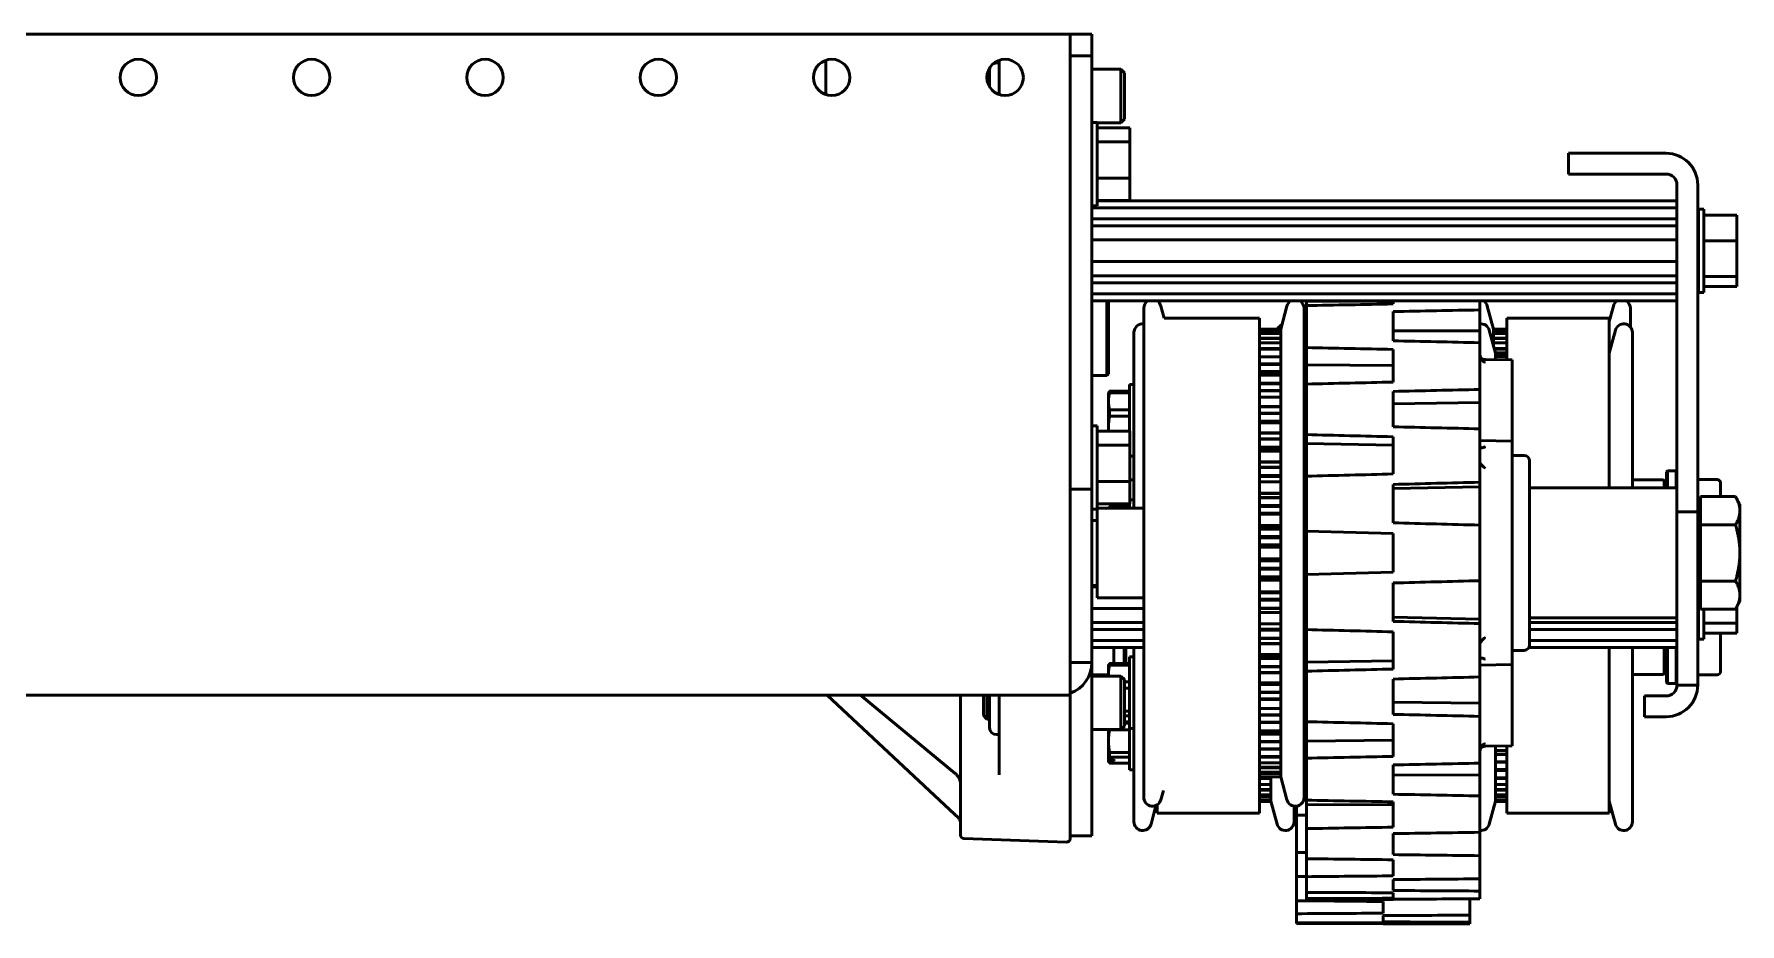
# Model space of a CAD drawing. Header units: inches. Extents: x 7.8 to 84, y 3.4 to 72.4.
# Drawn here: x 67.28 to 77.12, y 31.41 to 36.54 of the extents above; entities that cross this region are included whole.
import ezdxf

# ---------------------------------------------------------------- set-up
doc = ezdxf.new("R2010")
doc.units = ezdxf.units.IN
doc.header["$MEASUREMENT"] = 0
doc.layers.add('Visible (ANSI)', color=7, linetype='Continuous', lineweight=50)

msp = doc.modelspace()

# ---------------------------------------------------------------- linework, layer by layer
at = {"layer": 'Visible (ANSI)'}
for p, q in [((73.2556, 36.5387), (57.5056, 36.5387)), ((73.3806, 36.5387), (73.2556, 36.5387)), ((73.2556, 34.0387), (73.2556, 36.5387)), ((73.3806, 36.4137), (73.3806, 36.5387)), ((73.2556, 36.4137), (73.2556, 33.9137)), ((73.2556, 36.4137), (73.3806, 36.4137)), ((73.3806, 36.4137), (73.3806, 33.9137)), ((71.8456, 36.1897), (71.8456, 36.3659)), ((72.7912, 36.3333), (72.7912, 36.2336)), ((72.8306, 36.3727), (72.8456, 36.3727)), ((73.3806, 36.3356), (73.5486, 36.3356)), ((73.5486, 36.3356), (73.5486, 36.0276)), ((73.5686, 36.3156), (73.5486, 36.3356)), ((73.5686, 36.0476), (73.5686, 36.3156)), ((72.7764, 36.2756), (72.7912, 36.2756)), ((72.8456, 36.284), (72.8456, 36.1897)), ((73.3806, 36.0287), (73.4106, 36.0287)), ((73.4106, 35.5487), (73.4106, 36.0287)), ((73.4106, 36.0276), (73.5486, 36.0276)), ((73.5686, 36.0476), (73.5486, 36.0276)), ((73.4106, 35.9988), (73.6006, 35.9988)), ((73.4106, 35.9176), (73.6006, 35.9176)), ((73.6006, 35.9988), (73.6006, 35.9176)), ((73.6006, 35.9176), (73.6006, 35.7075)), ((76.6931, 35.8512), (76.1306, 35.8512)), ((76.1306, 35.8512), (76.1306, 35.7312)), ((76.6931, 35.7312), (76.1306, 35.7312)), ((73.4106, 35.7075), (73.6006, 35.7075)), ((73.6006, 35.7075), (73.6006, 35.5786)), ((76.7556, 35.6687), (76.7556, 33.7837)), ((76.8756, 35.6687), (76.8756, 33.7837)), ((73.3806, 35.5487), (73.4106, 35.5487)), ((73.3806, 35.5364), (76.7556, 35.5364)), ((73.4106, 35.5786), (73.6006, 35.5786)), ((73.4106, 35.5774), (76.7556, 35.5774)), ((76.8806, 35.0487), (76.8806, 35.5287)), ((76.8806, 35.5287), (76.9106, 35.5287)), ((76.9106, 35.0487), (76.9106, 35.5287)), ((73.3806, 35.4739), (76.7556, 35.4739)), ((73.3806, 35.433), (76.7556, 35.433)), ((76.9106, 35.494), (77.1006, 35.494)), ((77.1006, 35.494), (77.1006, 35.3462)), ((73.3806, 35.3512), (76.7556, 35.3512)), ((76.8756, 35.4137), (76.8806, 35.4137)), ((76.9106, 35.3462), (77.1006, 35.3462)), ((77.1006, 35.3462), (77.1006, 35.1408)), ((73.3806, 35.2262), (76.7556, 35.2262)), ((73.3806, 35.1443), (76.7556, 35.1443)), ((76.8756, 35.1637), (76.8806, 35.1637)), ((76.9106, 35.1408), (77.1006, 35.1408)), ((77.1006, 35.1408), (77.1006, 35.0833)), ((73.3806, 35.1034), (76.7556, 35.1034)), ((73.3806, 35.0409), (76.7556, 35.0409)), ((76.8806, 35.0487), (76.9106, 35.0487)), ((76.9106, 35.0833), (77.1006, 35.0833)), ((73.3806, 35), (76.7556, 35)), ((73.4676, 35), (73.4676, 34.5697)), ((73.4776, 34.5797), (73.4776, 35)), ((73.6807, 34.9573), (73.6807, 32.135)), ((73.7979, 34.8999), (73.779, 34.9702)), ((74.4706, 34.8374), (74.5062, 34.9702)), ((74.6045, 32.135), (74.6045, 34.9573)), ((74.6181, 34.9978), (74.6181, 35)), ((74.6181, 34.9978), (75.1181, 34.9991)), ((74.6181, 34.9728), (74.6181, 34.9978)), ((74.6181, 34.9728), (74.6181, 34.7304)), ((75.1181, 35), (75.1181, 34.982)), ((75.1181, 34.7692), (75.1181, 34.9384)), ((75.6181, 35), (75.6181, 34.9477)), ((75.6181, 34.9477), (75.6181, 34.8275)), ((75.6971, 34.8374), (75.6615, 34.9702)), ((76.3647, 34.8807), (76.3887, 34.9702)), ((76.487, 34.8493), (76.487, 34.9573)), ((74.3483, 34.8999), (73.7979, 34.8999)), ((74.3483, 32.1766), (74.3483, 34.8999)), ((74.3483, 34.8374), (74.4706, 34.8374)), ((74.4706, 34.8374), (74.4706, 34.8374)), ((74.4706, 34.8374), (74.4706, 34.8347)), ((74.4706, 34.8347), (74.4706, 34.8316)), ((74.4706, 34.8316), (74.4706, 34.8116)), ((75.7087, 34.6974), (75.6731, 34.8302)), ((75.6971, 34.8347), (75.6971, 34.8374)), ((75.6971, 34.8374), (75.6971, 34.8374)), ((75.6971, 34.8374), (75.6971, 34.8374)), ((75.7742, 34.8374), (75.6971, 34.8374)), ((75.7742, 34.8374), (75.6971, 34.8374)), ((75.6971, 34.8316), (75.6971, 34.8347)), ((75.6971, 34.8115), (75.6971, 34.8316)), ((75.7742, 34.8999), (75.7742, 34.8998)), ((75.7742, 34.8999), (76.3647, 34.8999)), ((75.7742, 34.7677), (75.7742, 34.8998)), ((76.3647, 34.8999), (76.3647, 34.8998)), ((76.3647, 34.7677), (76.3647, 34.8998)), ((76.3647, 34.6974), (76.4003, 34.8302)), ((73.6238, 34.8173), (73.6238, 33.8051)), ((74.3483, 34.8192), (74.4706, 34.8192)), ((74.3483, 34.8157), (74.4706, 34.8157)), ((74.3483, 34.8116), (74.4706, 34.8116)), ((74.3483, 34.7857), (74.4706, 34.7857)), ((74.3483, 34.7822), (74.4706, 34.7822)), ((74.3483, 34.7578), (74.4706, 34.7578)), ((74.4706, 34.8116), (74.4706, 34.8112)), ((74.4706, 34.8112), (74.4706, 34.8033)), ((74.4706, 34.8033), (74.4706, 34.799)), ((74.4706, 34.799), (74.4706, 34.7578)), ((74.4706, 34.7578), (74.4706, 34.7568)), ((74.4706, 34.7568), (74.4706, 34.7438)), ((74.4706, 34.7438), (74.4706, 34.7384)), ((74.4706, 34.7384), (74.4706, 34.6773)), ((75.6181, 34.8275), (75.1181, 34.8262)), ((75.6181, 34.8275), (75.6181, 34.7588)), ((75.6181, 34.7588), (75.6181, 34.489)), ((75.7742, 34.8192), (75.6971, 34.8192)), ((75.7742, 34.8157), (75.6971, 34.8157)), ((75.6971, 34.8112), (75.6971, 34.8115)), ((75.7742, 34.8115), (75.6971, 34.8115)), ((75.6971, 34.8033), (75.6971, 34.8112)), ((75.6971, 34.7989), (75.6971, 34.8033)), ((75.6971, 34.7577), (75.6971, 34.7989)), ((75.7742, 34.7857), (75.6971, 34.7857)), ((75.7742, 34.7822), (75.6971, 34.7822)), ((75.6971, 34.7567), (75.6971, 34.7577)), ((75.7742, 34.7577), (75.6971, 34.7577)), ((75.6971, 34.7437), (75.6971, 34.7567)), ((75.6971, 34.7406), (75.6971, 34.7437)), ((75.7742, 34.7677), (75.7742, 34.6597)), ((76.3647, 34.7677), (76.3647, 33.9211)), ((76.4986, 33.9211), (76.4986, 34.8172)), ((74.3483, 34.7246), (74.4706, 34.7246)), ((74.3483, 34.7211), (74.4706, 34.7211)), ((74.3483, 34.678), (74.4706, 34.678)), ((74.3483, 34.6773), (74.4706, 34.6773)), ((74.3483, 34.637), (74.4706, 34.637)), ((74.3483, 34.6338), (74.4706, 34.6338)), ((74.4706, 34.6773), (74.4706, 34.6753)), ((74.4706, 34.6753), (74.4706, 34.6575)), ((74.4706, 34.6575), (74.4706, 34.6512)), ((74.4706, 34.6512), (74.4706, 34.5718)), ((74.6045, 34.7126), (74.6181, 34.7126)), ((74.6181, 34.6312), (74.6181, 34.7304)), ((75.1181, 34.7198), (75.1181, 34.5316)), ((75.8056, 34.6591), (75.6488, 34.6618)), ((75.7742, 34.7245), (75.7015, 34.7245)), ((75.7742, 34.7211), (75.7024, 34.7211)), ((75.7087, 34.6978), (75.7087, 34.6993)), ((75.7087, 34.6993), (75.7087, 34.6993)), ((75.7742, 34.6993), (75.7087, 34.6993)), ((75.7087, 34.6949), (75.7087, 34.6978)), ((75.7087, 34.6797), (75.7087, 34.6949)), ((75.7742, 34.6828), (75.7087, 34.6828)), ((75.7087, 34.6795), (75.7087, 34.6797)), ((75.7742, 34.6797), (75.7087, 34.6797)), ((75.7087, 34.6727), (75.7087, 34.6795)), ((75.7087, 34.6686), (75.7087, 34.6727)), ((75.7087, 34.6608), (75.7087, 34.6686)), ((75.8056, 34.6591), (75.8056, 34.5367)), ((73.3806, 34.5697), (73.4676, 34.5697)), ((73.4776, 34.5797), (73.4676, 34.5697)), ((74.3483, 34.5919), (74.4706, 34.5919)), ((74.3483, 34.5896), (74.4706, 34.5896)), ((74.3483, 34.5718), (74.4706, 34.5718)), ((74.4706, 34.5718), (74.4706, 34.5686)), ((74.4706, 34.5686), (74.4706, 34.5464)), ((74.4706, 34.5464), (74.4706, 34.5393)), ((74.4706, 34.5393), (74.4706, 34.4434)), ((74.6181, 34.5201), (74.6181, 34.6312)), ((74.6181, 34.6312), (75.1181, 34.6272)), ((73.4767, 34.4669), (73.4792, 34.4722)), ((73.4767, 34.4207), (73.4767, 34.4669)), ((73.4834, 34.4691), (73.4834, 34.4791)), ((73.4834, 34.4791), (73.5975, 34.4791)), ((73.5975, 34.4691), (73.4834, 34.4691)), ((73.5975, 34.2488), (73.5975, 34.5176)), ((73.5975, 34.5176), (73.6238, 34.5176)), ((74.3483, 34.5252), (74.4706, 34.5252)), ((74.3483, 34.5222), (74.4706, 34.5222)), ((74.3483, 34.4824), (74.4706, 34.4824)), ((74.3483, 34.4801), (74.4706, 34.4801)), ((74.3483, 34.4438), (74.4706, 34.4438)), ((74.4706, 34.4434), (74.4706, 34.4391)), ((74.4706, 34.4391), (74.4706, 34.413)), ((74.6181, 34.5201), (74.6181, 34.2284)), ((75.1181, 34.2738), (75.1181, 34.4774)), ((75.6181, 34.489), (75.6181, 34.4128)), ((75.8056, 34.5155), (75.8056, 34.1962)), ((73.4767, 34.2696), (73.4767, 34.4207)), ((73.4834, 34.3354), (73.4834, 34.3723)), ((73.4834, 34.3723), (73.5975, 34.3723)), ((74.3483, 34.3914), (74.4706, 34.3914)), ((74.3483, 34.3888), (74.4706, 34.3888)), ((74.3483, 34.352), (74.4706, 34.352)), ((74.3483, 34.3498), (74.4706, 34.3498)), ((74.4706, 34.413), (74.4706, 34.4052)), ((74.4706, 34.4052), (74.4706, 34.295)), ((75.6181, 34.4128), (75.1181, 34.4063)), ((75.6181, 34.4128), (75.6181, 34.2616)), ((73.3806, 34.2787), (73.4106, 34.2787)), ((73.4106, 33.7987), (73.4106, 34.2787)), ((73.4106, 34.2488), (73.6006, 34.2488)), ((73.4767, 34.2488), (73.4767, 34.2696)), ((73.5975, 34.3354), (73.4834, 34.3354)), ((73.6006, 34.2488), (73.6006, 34.1676)), ((74.3483, 34.3055), (74.4706, 34.3055)), ((74.3483, 34.3003), (74.4706, 34.3003)), ((74.3483, 34.2961), (74.4706, 34.2961)), ((74.4706, 34.295), (74.4706, 34.2896)), ((74.4706, 34.2896), (74.4706, 34.2601)), ((74.4706, 34.2601), (74.4706, 34.2519)), ((74.4706, 34.2519), (74.4706, 34.1298)), ((74.6045, 34.3036), (74.6181, 34.3034)), ((75.6181, 34.2616), (75.6181, 33.9539)), ((73.4106, 34.1676), (73.6006, 34.1676)), ((73.6006, 34.1676), (73.6006, 33.9575)), ((74.3483, 34.2388), (74.4706, 34.2388)), ((74.3483, 34.2365), (74.4706, 34.2365)), ((74.3483, 34.2036), (74.4706, 34.2036)), ((74.3483, 34.2015), (74.4706, 34.2015)), ((74.3483, 34.1559), (74.4706, 34.1559)), ((74.3483, 34.1502), (74.4706, 34.1502)), ((74.6181, 34.1767), (74.6181, 34.2284)), ((74.6181, 33.9885), (74.6181, 34.1767)), ((74.6181, 34.1767), (75.1181, 34.1678)), ((75.1181, 34.2161), (75.1181, 34.0013)), ((75.8056, 34.1904), (75.6181, 34.1936)), ((75.8056, 34.1904), (75.8056, 33.8965)), ((73.6006, 34.1036), (73.6238, 34.1036)), ((74.3483, 34.1321), (74.4706, 34.1321)), ((74.3483, 34.0707), (74.4706, 34.0707)), ((74.3483, 34.0688), (74.4706, 34.0688)), ((74.4706, 34.1298), (74.4706, 34.1235)), ((74.4706, 34.1235), (74.4706, 34.0914)), ((74.4706, 34.0914), (74.4706, 34.0828)), ((74.4706, 34.0828), (74.4706, 33.9516)), ((75.8744, 34.1086), (75.8056, 34.1086)), ((75.9056, 34.0774), (75.9056, 33.0149)), ((73.4106, 33.9575), (73.6006, 33.9575)), ((73.6238, 33.9681), (73.6006, 33.9681)), ((73.6006, 33.9575), (73.6006, 33.8286)), ((74.3483, 34.0406), (74.4706, 34.0406)), ((74.3483, 34.0385), (74.4706, 34.0385)), ((74.3483, 33.9927), (74.4706, 33.9927)), ((74.3483, 33.9865), (74.4706, 33.9865)), ((74.3483, 33.9556), (74.4706, 33.9556)), ((74.4706, 33.9516), (74.4706, 33.9445)), ((74.4706, 33.9445), (74.4706, 33.9104)), ((74.6181, 33.9885), (74.6181, 33.6711)), ((75.6181, 33.9539), (75.6181, 33.9278)), ((76.6722, 33.9681), (76.4986, 33.9681)), ((76.6822, 33.9211), (76.6822, 33.9581)), ((76.6956, 34.0136), (76.7006, 34.0186)), ((76.6956, 34.0136), (76.6956, 33.9211)), ((76.7006, 33.9211), (76.7006, 34.0186)), ((76.7006, 34.0186), (76.7506, 34.0186)), ((76.7506, 34.0186), (76.7506, 33.9211)), ((76.7556, 34.0136), (76.7506, 34.0186)), ((76.8756, 33.9686), (76.9877, 33.9686)), ((77.0077, 33.8706), (77.0077, 33.9486)), ((73.2556, 33.9137), (73.2556, 32.9137)), ((73.3806, 33.9137), (73.2556, 33.9137)), ((73.3806, 33.9137), (73.3806, 32.9137)), ((73.6006, 33.8521), (73.6238, 33.8521)), ((74.3483, 33.8909), (74.4706, 33.8909)), ((74.3483, 33.8895), (74.4706, 33.8895)), ((74.3483, 33.8664), (74.4706, 33.8664)), ((74.3483, 33.8646), (74.4706, 33.8646)), ((74.4706, 33.9104), (74.4706, 33.9018)), ((74.4706, 33.9018), (74.4706, 33.7644)), ((75.1181, 33.7195), (75.1181, 33.9411)), ((75.6181, 33.9278), (75.1181, 33.9167)), ((75.6181, 33.9278), (75.6181, 33.7065)), ((75.8056, 33.8654), (75.8056, 33.2269)), ((76.7556, 33.9211), (75.9056, 33.9211)), ((76.8906, 33.7895), (76.8906, 33.8706)), ((76.8906, 33.8706), (77.0935, 33.8706)), ((77.1186, 33.8271), (77.0935, 33.8706)), ((73.3806, 33.7987), (73.4106, 33.7987)), ((73.4106, 33.8286), (73.6006, 33.8286)), ((73.4121, 33.8051), (73.4121, 33.2871)), ((73.4121, 33.8051), (73.6807, 33.8051)), ((73.4785, 33.8051), (73.4792, 33.8066)), ((73.4834, 33.8051), (73.4834, 33.8135)), ((73.4834, 33.8135), (73.5975, 33.8135)), ((73.5077, 33.8135), (73.5077, 33.8286)), ((73.5677, 33.8286), (73.5677, 33.8135)), ((73.5777, 33.8135), (73.5777, 33.8286)), ((73.5975, 33.8051), (73.5975, 33.8286)), ((74.3483, 33.8195), (74.4706, 33.8195)), ((74.3483, 33.813), (74.4706, 33.813)), ((74.3483, 33.7761), (74.4706, 33.7761)), ((74.3483, 33.775), (74.4706, 33.775)), ((74.3483, 33.7704), (74.4706, 33.7704)), ((74.4706, 33.7644), (74.4706, 33.7566)), ((74.4706, 33.7566), (74.4706, 33.7214)), ((74.6045, 33.8218), (74.6181, 33.8215)), ((76.7556, 33.7837), (76.7556, 32.7837)), ((76.8756, 33.7837), (76.7556, 33.7837)), ((76.8756, 33.8271), (76.8906, 33.8271)), ((76.8756, 33.7837), (76.8756, 32.7837)), ((76.8906, 33.7083), (76.8906, 33.7895)), ((77.1186, 33.8271), (77.1186, 33.7895)), ((77.1186, 33.7895), (77.1186, 33.5461)), ((73.3806, 33.7336), (73.4121, 33.7336)), ((74.3483, 33.7033), (74.4706, 33.7033)), ((74.3483, 33.7025), (74.4706, 33.7025)), ((74.3483, 33.6851), (74.4706, 33.6851)), ((74.3483, 33.6835), (74.4706, 33.6835)), ((74.4706, 33.7214), (74.4706, 33.7128)), ((74.4706, 33.7128), (74.4706, 33.5723)), ((74.6045, 33.7336), (74.6181, 33.7336)), ((75.1181, 33.658), (74.6181, 33.6711)), ((74.6181, 33.4211), (74.6181, 33.6711)), ((75.1181, 33.658), (75.1181, 33.4342)), ((75.6181, 33.7065), (75.6181, 33.3858)), ((76.8906, 33.5461), (76.8906, 33.7083)), ((76.8906, 33.7083), (77.0935, 33.7083)), ((74.3483, 33.6402), (74.4706, 33.6402)), ((74.3483, 33.6336), (74.4706, 33.6336)), ((74.3483, 33.593), (74.4706, 33.593)), ((74.3483, 33.5916), (74.4706, 33.5916)), ((74.3483, 33.5804), (74.4706, 33.5804)), ((74.3483, 33.5801), (74.4706, 33.5801)), ((74.4706, 33.5723), (74.4706, 33.564)), ((74.4706, 33.564), (74.4706, 33.5284)), ((74.3483, 33.5123), (74.4706, 33.5123)), ((74.3483, 33.512), (74.4706, 33.512)), ((74.3483, 33.5008), (74.4706, 33.5008)), ((74.3483, 33.4994), (74.4706, 33.4994)), ((74.3483, 33.4588), (74.4706, 33.4588)), ((74.3483, 33.4522), (74.4706, 33.4522)), ((74.4706, 33.5284), (74.4706, 33.5201)), ((74.4706, 33.5201), (74.4706, 33.3796)), ((76.8906, 33.3839), (76.8906, 33.5461)), ((77.1186, 33.5461), (77.1186, 33.3028)), ((73.3806, 33.3586), (73.4121, 33.3586)), ((74.3483, 33.4088), (74.4706, 33.4088)), ((74.3483, 33.4072), (74.4706, 33.4072)), ((74.3483, 33.3899), (74.4706, 33.3899)), ((74.3483, 33.389), (74.4706, 33.389)), ((74.4706, 33.3796), (74.4706, 33.371)), ((74.4706, 33.371), (74.4706, 33.3358)), ((74.6045, 33.3586), (74.6181, 33.3586)), ((74.6181, 33.4211), (75.1181, 33.4342)), ((74.6181, 33.4211), (74.6181, 33.1037)), ((75.1181, 33.1512), (75.1181, 33.3727)), ((75.6181, 33.3858), (75.6181, 33.1644)), ((76.8906, 33.3028), (76.8906, 33.3839)), ((76.8906, 33.3839), (77.0935, 33.3839)), ((73.3806, 33.3512), (73.4121, 33.3512)), ((73.4121, 33.2871), (73.6807, 33.2871)), ((74.3483, 33.322), (74.4706, 33.322)), ((74.3483, 33.3174), (74.4706, 33.3174)), ((74.3483, 33.3163), (74.4706, 33.3163)), ((74.3483, 33.2793), (74.4706, 33.2793)), ((74.3483, 33.2729), (74.4706, 33.2729)), ((74.4706, 33.3358), (74.4706, 33.328)), ((74.4706, 33.328), (74.4706, 33.1906)), ((74.6045, 33.3512), (74.6181, 33.3512)), ((76.8756, 33.2651), (76.8906, 33.2651)), ((76.8806, 33.0487), (76.8806, 33.2651)), ((76.8906, 33.2216), (76.8906, 33.3028)), ((77.1186, 33.2651), (77.0935, 33.2216)), ((77.1186, 33.3028), (77.1186, 33.2651)), ((73.3806, 33.2262), (73.6807, 33.2262)), ((74.3483, 33.2278), (74.4706, 33.2278)), ((74.3483, 33.2259), (74.4706, 33.2259)), ((74.3483, 33.2029), (74.4706, 33.2029)), ((74.3483, 33.2015), (74.4706, 33.2015)), ((74.4706, 33.1906), (74.4706, 33.1819)), ((74.4706, 33.1819), (74.4706, 33.1479)), ((74.6045, 33.2262), (74.6181, 33.2262)), ((75.6181, 33.1644), (75.1181, 33.1755)), ((75.6181, 33.1644), (75.6181, 33.1383)), ((75.8056, 33.1957), (75.8056, 32.9019)), ((76.7556, 33.1711), (75.9056, 33.1711)), ((76.8756, 33.1637), (76.8806, 33.1637)), ((76.8906, 33.2216), (77.0935, 33.2216)), ((76.9106, 33.0487), (76.9106, 33.2216)), ((77.1006, 33.2339), (77.1006, 33.1408)), ((73.3806, 33.1443), (73.6807, 33.1443)), ((73.3806, 33.1034), (73.6807, 33.1034)), ((74.3483, 33.1367), (74.4706, 33.1367)), ((74.3483, 33.1058), (74.4706, 33.1058)), ((74.3483, 33.0997), (74.4706, 33.0997)), ((74.4706, 33.1479), (74.4706, 33.1407)), ((74.4706, 33.1407), (74.4706, 33.0095)), ((74.6045, 33.1443), (74.6181, 33.1443)), ((74.6045, 33.1034), (74.6181, 33.1034)), ((74.6181, 32.9155), (74.6181, 33.1037)), ((75.1181, 33.0909), (75.1181, 32.8762)), ((75.6181, 33.1383), (75.6181, 32.8306)), ((75.9056, 33.1443), (76.7556, 33.1443)), ((75.9056, 33.1034), (76.7556, 33.1034)), ((76.9106, 33.1408), (77.1006, 33.1408)), ((76.9106, 33.0833), (77.1006, 33.0833)), ((77.0077, 32.8636), (77.0077, 33.0833)), ((77.1006, 33.1408), (77.1006, 33.0833)), ((73.3806, 33.0409), (73.6807, 33.0409)), ((73.3806, 33), (73.6807, 33)), ((73.5077, 32.909), (73.5077, 33)), ((73.5677, 33), (73.5677, 32.909)), ((73.5777, 32.909), (73.5777, 33)), ((73.6238, 33), (73.6238, 31.995)), ((74.3483, 33.0538), (74.4706, 33.0538)), ((74.3483, 33.0518), (74.4706, 33.0518)), ((74.3483, 33.0235), (74.4706, 33.0235)), ((74.3483, 33.0217), (74.4706, 33.0217)), ((74.3483, 32.9603), (74.4706, 32.9603)), ((74.4706, 33.0095), (74.4706, 33.001)), ((74.4706, 33.001), (74.4706, 32.9689)), ((74.4706, 32.9689), (74.4706, 32.9625)), ((74.4706, 32.9625), (74.4706, 32.8405)), ((74.6045, 33.0409), (74.6181, 33.0409)), ((74.6045, 33), (74.6181, 33)), ((75.8744, 32.9836), (75.8056, 32.9836)), ((75.9019, 33), (76.7556, 33)), ((75.9056, 33.0409), (76.7556, 33.0409)), ((76.3647, 33), (76.3647, 32.0444)), ((76.4986, 31.9949), (76.4986, 33)), ((76.6822, 32.8541), (76.6822, 33)), ((76.6956, 33), (76.6956, 32.7986)), ((76.7006, 32.7936), (76.7006, 33)), ((76.7506, 33), (76.7506, 32.7936)), ((76.8806, 33.0487), (76.9106, 33.0487)), ((73.3806, 32.9137), (73.2556, 32.9137)), ((73.2556, 32.7848), (73.2556, 32.9137)), ((73.3806, 32.9137), (73.3806, 32.8622)), ((73.3806, 32.8622), (73.3806, 31.9652)), ((73.4767, 32.8967), (73.4792, 32.9021)), ((73.4767, 32.8505), (73.4767, 32.8967)), ((73.4834, 32.8989), (73.4834, 32.909)), ((73.4834, 32.909), (73.5975, 32.909)), ((73.5975, 32.8989), (73.4834, 32.8989)), ((73.5975, 32.5335), (73.5975, 32.9475)), ((73.5975, 32.9475), (73.6238, 32.9475)), ((74.3483, 32.9422), (74.4706, 32.9422)), ((74.3483, 32.9365), (74.4706, 32.9365)), ((74.3483, 32.8909), (74.4706, 32.8909)), ((74.3483, 32.8887), (74.4706, 32.8887)), ((74.6181, 32.9155), (75.1181, 32.9244)), ((74.6181, 32.8638), (74.6181, 32.9155)), ((74.6181, 32.8638), (74.6181, 32.5721)), ((75.8056, 32.9019), (75.6181, 32.8986)), ((75.8056, 32.896), (75.8056, 32.5768)), ((73.2556, 32.7848), (73.2556, 32.7262)), ((73.3806, 32.8436), (73.4767, 32.8436)), ((73.3806, 32.8392), (73.4767, 32.8392)), ((73.3806, 32.8353), (73.5486, 32.8353)), ((73.4767, 32.8353), (73.4767, 32.8505)), ((73.5486, 32.8353), (73.5486, 32.5273)), ((73.5686, 32.8153), (73.5486, 32.8353)), ((73.5686, 32.5473), (73.5686, 32.8153)), ((73.5686, 32.8021), (73.5975, 32.8021)), ((73.5975, 32.7652), (73.5686, 32.7652)), ((74.3483, 32.8558), (74.4706, 32.8558)), ((74.3483, 32.8536), (74.4706, 32.8536)), ((74.3483, 32.7962), (74.4706, 32.7962)), ((74.3483, 32.792), (74.4706, 32.792)), ((74.3483, 32.7869), (74.4706, 32.7869)), ((74.4706, 32.8405), (74.4706, 32.8322)), ((74.4706, 32.8322), (74.4706, 32.8028)), ((74.4706, 32.8028), (74.4706, 32.7974)), ((74.4706, 32.7974), (74.4706, 32.6872)), ((75.1181, 32.6148), (75.1181, 32.8184)), ((75.6181, 32.8306), (75.6181, 32.6795)), ((76.6722, 32.8441), (76.4986, 32.8441)), ((76.6956, 32.7986), (76.7006, 32.7936)), ((76.7006, 32.7936), (76.7506, 32.7936)), ((76.7556, 32.7986), (76.7506, 32.7936)), ((76.8756, 32.7837), (76.7556, 32.7837)), ((76.8756, 32.8436), (76.9877, 32.8436)), ((73.2556, 32.7262), (57.5056, 32.7262)), ((72.5914, 32.0371), (71.8548, 32.7262)), ((72.0458, 32.7262), (72.5923, 32.2745)), ((72.6236, 32.3384), (72.6236, 32.6852)), ((72.7556, 32.7262), (72.7556, 32.6073)), ((72.7756, 32.5873), (72.7756, 32.7262)), ((72.7912, 32.7262), (72.7912, 32.537)), ((72.8456, 32.7262), (72.8456, 32.6422)), ((73.2556, 32.7262), (73.2556, 31.9652)), ((74.3483, 32.7425), (74.4706, 32.7425)), ((74.3483, 32.7403), (74.4706, 32.7403)), ((74.3483, 32.7036), (74.4706, 32.7036)), ((74.3483, 32.7009), (74.4706, 32.7009)), ((74.4706, 32.6872), (74.4706, 32.6794)), ((74.4706, 32.6794), (74.4706, 32.6533)), ((75.6181, 32.6795), (75.1181, 32.6859)), ((75.6181, 32.6795), (75.6181, 32.6032)), ((76.5681, 32.7212), (76.6931, 32.7212)), ((76.5681, 32.6012), (76.5681, 32.7212)), ((72.7556, 32.6073), (72.7756, 32.5873)), ((72.7756, 32.5873), (72.7912, 32.5873)), ((72.8456, 32.3818), (72.8456, 32.6422)), ((73.5686, 32.6336), (73.5975, 32.6336)), ((73.5975, 32.6068), (73.5686, 32.6068)), ((73.5686, 32.572), (73.5975, 32.572)), ((74.3483, 32.6485), (74.4706, 32.6485)), ((74.3483, 32.6122), (74.4706, 32.6122)), ((74.3483, 32.6099), (74.4706, 32.6099)), ((74.3483, 32.5701), (74.4706, 32.5701)), ((74.3483, 32.5672), (74.4706, 32.5672)), ((74.4706, 32.6533), (74.4706, 32.6489)), ((74.4706, 32.6489), (74.4706, 32.5531)), ((74.6045, 32.5717), (74.6181, 32.5719)), ((74.6181, 32.461), (74.6181, 32.5721)), ((75.6181, 32.6032), (75.6181, 32.3334)), ((76.5681, 32.6012), (76.6931, 32.6012)), ((72.8306, 32.4977), (72.8456, 32.4977)), ((73.3806, 32.5273), (73.5486, 32.5273)), ((73.4767, 32.4605), (73.4767, 32.5273)), ((73.4834, 32.5263), (73.4834, 32.5273)), ((73.5975, 32.5263), (73.4834, 32.5263)), ((73.5686, 32.5473), (73.5486, 32.5273)), ((73.5686, 32.5631), (73.5975, 32.5631)), ((73.5975, 32.2945), (73.5975, 32.5335)), ((73.5975, 32.5335), (73.6238, 32.5335)), ((74.3483, 32.5205), (74.4706, 32.5205)), ((74.3483, 32.5027), (74.4706, 32.5027)), ((74.3483, 32.5004), (74.4706, 32.5004)), ((74.4706, 32.5531), (74.4706, 32.5459)), ((74.4706, 32.5459), (74.4706, 32.5237)), ((74.4706, 32.5237), (74.4706, 32.5205)), ((74.4706, 32.5205), (74.4706, 32.4411)), ((75.1181, 32.5607), (75.1181, 32.3724)), ((75.8056, 32.5555), (75.8056, 32.4331)), ((72.8456, 32.3818), (72.8456, 32.2651)), ((73.4767, 32.3566), (73.4767, 32.4605)), ((73.4834, 32.3678), (73.4834, 32.3947)), ((73.4834, 32.3947), (73.5975, 32.3947)), ((74.3483, 32.4585), (74.4706, 32.4585)), ((74.3483, 32.4553), (74.4706, 32.4553)), ((74.3483, 32.415), (74.4706, 32.415)), ((74.3483, 32.4143), (74.4706, 32.4143)), ((74.3483, 32.3711), (74.4706, 32.3711)), ((74.4706, 32.4411), (74.4706, 32.4348)), ((74.4706, 32.4348), (74.4706, 32.417)), ((74.4706, 32.417), (74.4706, 32.415)), ((74.4706, 32.415), (74.4706, 32.3539)), ((74.6181, 32.461), (75.1181, 32.465)), ((74.6181, 32.3618), (74.6181, 32.461)), ((75.8056, 32.4331), (75.6488, 32.4304)), ((75.7087, 32.4106), (75.7087, 32.4314)), ((75.7087, 32.4071), (75.7087, 32.4106)), ((75.7087, 32.3239), (75.7087, 32.4071)), ((75.7742, 32.407), (75.7087, 32.407)), ((75.7742, 32.385), (75.7087, 32.385)), ((75.7742, 32.3828), (75.7087, 32.3828)), ((75.7742, 32.4326), (75.7742, 32.0444)), ((73.4767, 32.3566), (73.4767, 32.3466)), ((73.4767, 32.3566), (73.4773, 32.3554)), ((73.4767, 32.3453), (73.4767, 32.3466)), ((73.4773, 32.3455), (73.4767, 32.3466)), ((73.4767, 32.3453), (73.4792, 32.3399)), ((73.5069, 32.3554), (73.4773, 32.3554)), ((73.5069, 32.3455), (73.4773, 32.3455)), ((73.5975, 32.3678), (73.4834, 32.3678)), ((73.4834, 32.3331), (73.5975, 32.3331)), ((73.5069, 32.3455), (73.5069, 32.3554)), ((73.5975, 32.2945), (73.6238, 32.2945)), ((74.3483, 32.3677), (74.4706, 32.3677)), ((74.3483, 32.3345), (74.4706, 32.3345)), ((74.3483, 32.31), (74.4706, 32.31)), ((74.3483, 32.3065), (74.4706, 32.3065)), ((74.3483, 32.2807), (74.4706, 32.2807)), ((74.3483, 32.2766), (74.4706, 32.2766)), ((74.3483, 32.273), (74.4706, 32.273)), ((74.4706, 32.3539), (74.4706, 32.3485)), ((74.4706, 32.3485), (74.4706, 32.3355)), ((74.4706, 32.3355), (74.4706, 32.3345)), ((74.4706, 32.3345), (74.4706, 32.2933)), ((74.4706, 32.2933), (74.4706, 32.289)), ((74.4706, 32.289), (74.4706, 32.281)), ((74.4706, 32.281), (74.4706, 32.2807)), ((74.4706, 32.2807), (74.4706, 32.2607)), ((74.6181, 32.3618), (74.6181, 32.1194)), ((75.1181, 32.1539), (75.1181, 32.323)), ((75.6181, 32.3334), (75.6181, 32.2647)), ((75.7742, 32.3412), (75.7087, 32.3412)), ((75.7742, 32.338), (75.7087, 32.338)), ((75.7087, 32.3174), (75.7087, 32.3239)), ((75.7087, 32.2985), (75.7087, 32.3174)), ((75.7087, 32.2963), (75.7087, 32.2985)), ((75.7087, 32.231), (75.7087, 32.2963)), ((75.7742, 32.2963), (75.7087, 32.2963)), ((75.7742, 32.2935), (75.7087, 32.2935)), ((75.7742, 32.2912), (75.7087, 32.2912)), ((72.6236, 31.9981), (72.6236, 32.2391)), ((73.7936, 32.1763), (73.779, 32.122)), ((74.3483, 32.2548), (74.4706, 32.2548)), ((74.3483, 32.2548), (74.4706, 32.2548)), ((74.3483, 32.2484), (74.4137, 32.2484)), ((74.3483, 32.245), (74.4137, 32.245)), ((74.3483, 32.2102), (74.4137, 32.2102)), ((74.3483, 32.1813), (74.4137, 32.1813)), ((74.3483, 32.1778), (74.4137, 32.1778)), ((74.3483, 32.1766), (74.3483, 32.0445)), ((74.4137, 32.2548), (74.4137, 32.2311)), ((74.4137, 32.2311), (74.4137, 32.2255)), ((74.4137, 32.2255), (74.4137, 32.2114)), ((74.4137, 32.2114), (74.4137, 32.2102)), ((74.4137, 32.2102), (74.4137, 32.1644)), ((74.4706, 32.2607), (74.4706, 32.2575)), ((74.4706, 32.2575), (74.4706, 32.2548)), ((74.4706, 32.2548), (74.4706, 32.2548)), ((74.4706, 32.2548), (74.4706, 32.2548)), ((74.4706, 32.2548), (74.5062, 32.122)), ((75.6181, 32.2647), (75.1181, 32.266)), ((75.6181, 32.2647), (75.6181, 32.1445)), ((75.7742, 32.2483), (75.7087, 32.2483)), ((75.7742, 32.2449), (75.7087, 32.2449)), ((75.7087, 32.2254), (75.7087, 32.231)), ((75.7087, 32.2113), (75.7087, 32.2254)), ((75.7087, 32.2101), (75.7087, 32.2113)), ((75.7087, 32.1643), (75.7087, 32.2101)), ((75.7742, 32.2101), (75.7087, 32.2101)), ((75.7742, 32.1812), (75.7087, 32.1812)), ((75.7742, 32.1777), (75.7087, 32.1777)), ((73.7508, 32.0892), (73.7221, 31.982)), ((73.7577, 32.0929), (73.7577, 32.0445)), ((74.3483, 32.1503), (74.4137, 32.1503)), ((74.3483, 32.1416), (74.4137, 32.1416)), ((74.3483, 32.138), (74.4137, 32.138)), ((74.3483, 32.1181), (74.4137, 32.1181)), ((74.3483, 32.1129), (74.4137, 32.1129)), ((74.4137, 32.1644), (74.4137, 32.1598)), ((74.4137, 32.1598), (74.4137, 32.1508)), ((74.4137, 32.1508), (74.4137, 32.1503)), ((74.4137, 32.1503), (74.4137, 32.1255)), ((74.4137, 32.1255), (74.4137, 32.122)), ((74.4137, 32.122), (74.4137, 32.1182)), ((74.4137, 32.1182), (74.4137, 32.1181)), ((74.4137, 32.1181), (74.4137, 32.1148)), ((74.4137, 32.1148), (74.4137, 32.1129)), ((74.4137, 32.1148), (74.4493, 31.982)), ((74.5476, 31.995), (74.5476, 32.0854)), ((74.5612, 32.0329), (74.5612, 32.0854)), ((74.6045, 32.1505), (74.6181, 32.1506)), ((74.6181, 32.0945), (74.6181, 32.1194)), ((74.6181, 31.9557), (74.6181, 32.0945)), ((74.6181, 32.0945), (75.1181, 32.0931)), ((75.1181, 32.1103), (75.1181, 31.9637)), ((75.6181, 32.1445), (75.6181, 31.9345)), ((75.7087, 32.1148), (75.6731, 31.982)), ((75.7087, 32.1598), (75.7087, 32.1643)), ((75.7087, 32.1507), (75.7087, 32.1598)), ((75.7087, 32.1502), (75.7087, 32.1507)), ((75.7087, 32.1254), (75.7087, 32.1502)), ((75.7742, 32.1502), (75.7087, 32.1502)), ((75.7742, 32.1415), (75.7087, 32.1415)), ((75.7742, 32.138), (75.7087, 32.138)), ((75.7087, 32.122), (75.7087, 32.1254)), ((75.7087, 32.1182), (75.7087, 32.122)), ((75.7087, 32.1181), (75.7087, 32.1182)), ((75.7087, 32.1148), (75.7087, 32.1181)), ((75.7742, 32.1181), (75.7087, 32.1181)), ((75.7087, 32.1129), (75.7087, 32.1148)), ((75.7742, 32.1129), (75.7087, 32.1129)), ((76.3647, 32.1148), (76.4003, 31.982)), ((73.7577, 32.0444), (73.7577, 32.0445)), ((74.3483, 32.0444), (73.7577, 32.0444)), ((74.3483, 32.0444), (74.3483, 32.0445)), ((74.5612, 31.8181), (74.5612, 32.0329)), ((75.7742, 32.0444), (76.3647, 32.0444)), ((72.6429, 31.8983), (73.2349, 31.8776)), ((73.2556, 31.9137), (73.2556, 31.9652)), ((73.2556, 31.9137), (73.2556, 31.8976)), ((73.3806, 31.9137), (73.2556, 31.9137)), ((73.3806, 31.9137), (73.3806, 31.9652)), ((74.6181, 31.9557), (74.6181, 31.7823)), ((75.1181, 31.8057), (75.1181, 31.9267)), ((75.6181, 31.9345), (75.6181, 31.7993)), ((74.5612, 31.6789), (74.5612, 31.8181)), ((74.6181, 31.6785), (74.6181, 31.7823)), ((75.6181, 31.7993), (75.6181, 31.6661)), ((75.1181, 31.7762), (75.1181, 31.6832)), ((74.5612, 31.5399), (74.5612, 31.6789)), ((74.6181, 31.6785), (74.6181, 31.5881)), ((74.6181, 31.5525), (74.6181, 31.5881)), ((75.1181, 31.5986), (75.1181, 31.6617)), ((75.1181, 31.5855), (75.1181, 31.5536)), ((75.6181, 31.6661), (75.6181, 31.5957)), ((75.6181, 31.5957), (75.6181, 31.55)), ((74.5612, 31.4647), (74.5612, 31.5399)), ((74.6181, 31.5525), (74.6181, 31.5461)), ((75.1181, 31.5461), (74.6181, 31.5461)), ((75.0612, 31.5352), (75.0612, 31.4679)), ((75.1181, 31.5461), (75.1181, 31.5492)), ((75.5612, 31.4565), (75.5612, 31.5499)), ((74.5612, 31.4129), (74.5612, 31.4647)), ((74.5612, 31.4079), (74.5612, 31.4129)), ((75.0612, 31.4174), (75.0612, 31.4536)), ((75.0612, 31.4118), (75.0612, 31.4061)), ((75.0612, 31.4061), (75.5612, 31.4061)), ((75.5612, 31.4565), (75.5612, 31.4161)), ((75.5612, 31.4061), (75.5612, 31.4161))]:
    msp.add_line(p, q, dxfattribs=at)
for centre in [(67.8806, 36.2887), (68.8806, 36.2887), (69.8806, 36.2887), (70.8806, 36.2887), (71.8806, 36.2887), (72.8806, 36.2887)]:
    msp.add_circle(centre, 0.105, dxfattribs=at)
for centre, radius, start, end in [((73.2356, 36.5187), 0.02, 90, 92), ((73.2356, 36.5187), 0.02, 88, 90), ((72.8306, 36.3333), 0.0394, 157.43292, 180), ((72.8306, 36.3333), 0.0394, 90, 119.08835), ((76.6931, 35.6687), 0.1825, 0, 90), ((76.6931, 35.6687), 0.0625, 0, 90), ((73.7307, 34.9573), 0.05, 121.24602, 180), ((73.7307, 34.9573), 0.05, 15, 58.75398), ((74.5545, 34.9573), 0.05, 121.24602, 165), ((74.5545, 34.9573), 0.05, 0, 58.75398), ((75.6132, 34.9573), 0.05, 15, 58.75398), ((76.437, 34.9573), 0.05, 121.24602, 165), ((76.437, 34.9573), 0.05, 0, 58.75398), ((73.6738, 34.8173), 0.05, 82.06787, 180), ((74.4976, 34.8173), 0.05, 113.71667, 156.22208), ((75.6248, 34.8172), 0.05, 15, 97.7194), ((76.4486, 34.8172), 0.05, 0, 165), ((75.6494, 34.6931), 0.0312, 180, 269), ((75.8744, 34.0774), 0.0312, 0, 90), ((76.6722, 33.9581), 0.01, 0, 90), ((76.9877, 33.9486), 0.02, 0, 90), ((75.8744, 33.0149), 0.0312, 270, 0), ((73.1931, 32.9137), 0.1875, 289.47122, 0), ((76.9877, 32.8636), 0.02, 270, 0), ((76.6722, 32.8541), 0.01, 270, 0), ((76.6931, 32.7837), 0.1825, 270, 0), ((76.6931, 32.7837), 0.0625, 270, 0), ((72.8306, 32.537), 0.0394, 180, 270), ((75.6494, 32.3991), 0.0312, 91, 180), ((73.7307, 32.135), 0.05, 180, 345), ((74.5545, 32.135), 0.05, 195, 0), ((73.6738, 31.995), 0.05, 180, 345), ((74.4976, 31.995), 0.05, 195, 0), ((75.6248, 31.9949), 0.05, 262.2806, 345), ((76.4486, 31.9949), 0.05, 195, 0), ((72.6436, 31.9183), 0.02, 180.00161, 268), ((73.2356, 31.8976), 0.02, 268, 0)]:
    msp.add_arc(centre, radius, start, end, dxfattribs=at)
for centre, major_axis, ratio, start_param, end_param in [((79.3916, 33.5461), (-76.3761, -1.3102), 0.019784, 4.768032, 4.77459), ((70.8448, 33.5462), (-76.3751, -1.5119), 0.017141, 4.64951, 4.656068), ((79.3351, 33.406), (76.3795, -1.4859), 0.017529, 1.632934, 1.633112), ((70.8446, 33.5461), (-76.3766, 1.5119), 0.017141, 4.650188, 4.656746), ((79.3348, 33.4061), (76.3773, 1.4858), 0.017529, 1.63225, 1.632428), ((79.3923, 33.546), (-76.382, 1.683), 0.014151, 4.768688, 4.775245), ((79.3917, 33.5461), (-76.3773, -1.6829), 0.01415, 4.76806, 4.774618), ((70.8446, 33.5461), (-76.377, -1.8195), 0.010872, 4.649589, 4.656147), ((79.3347, 33.4061), (76.3761, -1.8027), 0.01134, 1.632858, 1.633036), ((70.8446, 33.5461), (-76.3765, 1.8195), 0.010872, 4.650108, 4.656666), ((79.3346, 33.4061), (76.3758, 1.8027), 0.01134, 1.632322, 1.632501), ((79.392, 33.5461), (-76.3795, 1.9192), 0.007373, 4.768559, 4.775117), ((79.3916, 33.5461), (-76.3764, -1.9191), 0.007373, 4.768186, 4.774744), ((70.8443, 33.5461), (-76.3788, -1.9797), 0.003724, 4.64975, 4.656308), ((79.3351, 33.4061), (76.3795, -1.9737), 0.004235, 1.632702, 1.632881), ((70.8442, 33.5461), (-76.3804, 1.9798), 0.003724, 4.649942, 4.6565), ((70.8444, 33.5461), (-76.3785, -1.9797), 0.003724, 1.626684, 1.633242), ((79.3916, 33.5461), (-76.3764, 1.9191), 0.007373, 1.508441, 1.514999), ((70.845, 33.5461), (-76.3732, 1.9796), 0.003724, 1.626873, 1.633431), ((79.3918, 33.5461), (-76.3783, -1.9191), 0.007373, 1.508069, 1.514627), ((70.8445, 33.5461), (-76.3773, -1.8195), 0.010872, 1.62652, 1.633078), ((79.3347, 33.4061), (76.3763, -1.8355), 0.0104, 4.650666, 4.650845), ((79.3915, 33.5461), (-76.3755, 1.6828), 0.01415, 1.508568, 1.515127), ((70.8446, 33.5461), (-76.3766, 1.8195), 0.010872, 1.627038, 1.633596), ((79.3349, 33.4061), (76.3782, 1.8355), 0.0104, 4.650165, 4.650344), ((79.392, 33.5462), (-76.3795, -1.6829), 0.014151, 1.507942, 1.5145), ((72.605, 32.29), (-0.0127, -0.0154), 0.513838, 0, 0.00205), ((70.8446, 33.5461), (-76.3767, -1.5119), 0.017141, 1.62644, 1.632998), ((72.6231, 32.2719), (-0.0153, -0.0128), 0.252532, 6.282737, 6.289383), ((79.3348, 33.4061), (76.3773, -1.5375), 0.016747, 4.650753, 4.650931), ((79.3917, 33.5461), (-76.3767, 1.3102), 0.019784, 1.508595, 1.515153), ((70.8446, 33.5461), (-76.3763, 1.5119), 0.017141, 1.627118, 1.633676), ((79.335, 33.4061), (76.3785, 1.5375), 0.016748, 4.64951, 4.650256), ((79.3913, 33.546), (-76.3739, -1.3102), 0.019783, 1.507918, 1.514477), ((70.8442, 33.5462), (-76.3798, -1.0818), 0.022025, 1.626469, 1.633027), ((79.3347, 33.4061), (76.3763, -1.1148), 0.02174, 4.650166, 4.650912), ((79.3918, 33.5461), (-76.3776, 0.8313), 0.023817, 1.508514, 1.515072), ((70.8449, 33.546), (-76.3743, 1.0818), 0.022024, 1.627089, 1.633647), ((79.3922, 33.5463), (-76.3816, -0.8314), 0.023818, 1.507993, 1.514551), ((79.3349, 33.4061), (76.3777, 1.1148), 0.021741, 4.64953, 4.650277), ((79.3913, 33.5459), (-76.3733, 0.2848), 0.025918, 1.508355, 1.514913), ((70.8447, 33.5461), (-76.3761, -0.5638), 0.025124, 1.626593, 1.633151), ((70.845, 33.5459), (-76.3734, 0.5638), 0.025123, 1.626962, 1.63352), ((79.3347, 33.4061), (76.3764, -0.6016), 0.024973, 4.650045, 4.656603), ((79.3916, 33.5461), (-76.3764, -0.2848), 0.025919, 1.508159, 1.514717), ((70.8447, 33.546), (-76.3754, 0), 0.026185, 1.626778, 1.633336), ((79.335, 33.4062), (76.3785, 0.6016), 0.024974, 4.64965, 4.656208), ((79.3347, 33.406), (76.3759, -0.0395), 0.02618, 4.649863, 4.656421), ((79.3345, 33.406), (76.3748, 0.0395), 0.02618, 4.649836, 4.656394), ((70.7879, 33.406), (76.3748, 0.3239), 0.02584, 4.76826, 4.774819), ((70.7877, 33.4061), (76.3764, -0.3239), 0.02584, 4.768481, 4.775039)]:
    msp.add_ellipse(centre, major_axis=major_axis, ratio=ratio, start_param=start_param, end_param=end_param, dxfattribs=at)
for points in [[(71.8456, 36.3659), (71.8456, 36.3733), (71.8456, 36.3806), (71.8456, 36.3877)], [(75.6198, 34.6756), (75.6187, 34.6789), (75.6181, 34.6828), (75.6181, 34.6861)], [(75.6181, 34.1627), (75.6181, 34.161), (75.6187, 34.1591), (75.6198, 34.1574)], [(75.8056, 34.1962), (75.8056, 34.1939), (75.8056, 34.192), (75.8056, 34.1904)], [(75.6198, 34.0643), (75.6187, 34.066), (75.6181, 34.0679), (75.6181, 34.0695)], [(75.6181, 33.0227), (75.6181, 33.0244), (75.6187, 33.0263), (75.6198, 33.0279)], [(75.6198, 32.9348), (75.6187, 32.9331), (75.6181, 32.9312), (75.6181, 32.9296)], [(75.8056, 32.9019), (75.8056, 32.9003), (75.8056, 32.8983), (75.8056, 32.896)], [(72.6236, 32.6852), (72.6236, 32.6989), (72.6236, 32.7126), (72.6236, 32.7262)], [(75.6181, 32.4061), (75.6181, 32.4095), (75.6187, 32.4133), (75.6198, 32.4166)], [(72.604, 32.0253), (72.5999, 32.0291), (72.5957, 32.0331), (72.5914, 32.0371)]]:
    msp.add_open_spline(points, degree=3, dxfattribs=at)
for points, knots in [([(72.8456, 36.284), (72.8456, 36.3144), (72.8456, 36.3427), (72.8456, 36.3689), (72.8456, 36.3697), (72.8456, 36.3705), (72.8456, 36.3714), (72.8456, 36.377), (72.8456, 36.3824), (72.8456, 36.3877)], [0, 0, 0, 0, 0.2421875, 0.2421875, 0.2421875, 0.25, 0.25, 0.25, 0.2993163, 0.2993163, 0.2993163, 0.2993163]), ([(75.6488, 34.6467), (75.6488, 34.6467), (75.6487, 34.6467), (75.6428, 34.649), (75.6371, 34.6526), (75.6289, 34.66), (75.6265, 34.6631), (75.6226, 34.6689), (75.6209, 34.6721), (75.6198, 34.6756)], [-0.0005345, -0.0005345, -0.0005345, -0.0005345, 0, 0, 0.0601122, 0.0601122, 0.0996618, 0.0996618, 0.1412397, 0.1412397, 0.1412397, 0.1412397]), ([(75.8056, 34.5367), (75.8056, 34.5313), (75.8056, 34.5265), (75.8056, 34.5228), (75.8056, 34.5191), (75.8056, 34.5166), (75.8056, 34.5155)], [0, 0, 0, 0, 0.0004219999, 0.0004219999, 0.0004219999, 0.0008439997, 0.0008439997, 0.0008439997, 0.0008439997]), ([(75.6198, 34.1574), (75.6209, 34.1557), (75.6226, 34.1545), (75.6265, 34.1532), (75.6289, 34.1528), (75.6371, 34.1536), (75.6428, 34.1556), (75.6487, 34.1586), (75.6488, 34.1586), (75.6488, 34.1587)], [0, 0, 0, 0, 0.02795763, 0.02795763, 0.05455162, 0.05455162, 0.09497498, 0.09497498, 0.09533442, 0.09533442, 0.09533442, 0.09533442]), ([(75.6488, 34.0342), (75.6488, 34.0342), (75.6487, 34.0343), (75.6428, 34.0396), (75.6371, 34.0451), (75.6289, 34.0533), (75.6265, 34.056), (75.6226, 34.0605), (75.6209, 34.0626), (75.6198, 34.0643)], [-0.0005345, -0.0005345, -0.0005345, -0.0005345, 0, 0, 0.0601122, 0.0601122, 0.0996617, 0.0996617, 0.1412396, 0.1412396, 0.1412396, 0.1412396]), ([(75.8056, 33.8965), (75.8056, 33.8924), (75.8056, 33.8873), (75.8056, 33.8818), (75.8056, 33.8764), (75.8056, 33.8707), (75.8056, 33.8654)], [0, 0, 0, 0, 0.0004219999, 0.0004219999, 0.0004219999, 0.0008439997, 0.0008439997, 0.0008439997, 0.0008439997]), ([(75.8056, 33.2269), (75.8056, 33.2215), (75.8056, 33.2158), (75.8056, 33.2104), (75.8056, 33.205), (75.8056, 33.1998), (75.8056, 33.1957)], [0, 0, 0, 0, 0.0004219999, 0.0004219999, 0.0004219999, 0.0008439997, 0.0008439997, 0.0008439997, 0.0008439997]), ([(75.6198, 33.0279), (75.6209, 33.0296), (75.6226, 33.0317), (75.6265, 33.0362), (75.6289, 33.0389), (75.6371, 33.0472), (75.6428, 33.0527), (75.6487, 33.058), (75.6488, 33.058), (75.6488, 33.0581)], [0, 0, 0, 0, 0.02795763, 0.02795763, 0.05455162, 0.05455162, 0.09497499, 0.09497499, 0.09533443, 0.09533443, 0.09533443, 0.09533443]), ([(75.6488, 32.9336), (75.6488, 32.9336), (75.6487, 32.9336), (75.6428, 32.9367), (75.6371, 32.9386), (75.6289, 32.9394), (75.6265, 32.9391), (75.6226, 32.9377), (75.6209, 32.9366), (75.6198, 32.9348)], [-0.0005345, -0.0005345, -0.0005345, -0.0005345, 0, 0, 0.0601122, 0.0601122, 0.0996618, 0.0996618, 0.1412396, 0.1412396, 0.1412396, 0.1412396]), ([(75.8056, 32.5768), (75.8056, 32.5757), (75.8056, 32.5731), (75.8056, 32.5694), (75.8056, 32.5657), (75.8056, 32.5609), (75.8056, 32.5555)], [0, 0, 0, 0, 0.0004219999, 0.0004219999, 0.0004219999, 0.0008439997, 0.0008439997, 0.0008439997, 0.0008439997]), ([(75.6198, 32.4166), (75.6209, 32.4201), (75.6226, 32.4234), (75.6265, 32.4291), (75.6289, 32.4322), (75.6371, 32.4396), (75.6428, 32.4432), (75.6487, 32.4455), (75.6488, 32.4455), (75.6488, 32.4455)], [0, 0, 0, 0, 0.02795763, 0.02795763, 0.05455162, 0.05455162, 0.09497499, 0.09497499, 0.09533442, 0.09533442, 0.09533442, 0.09533442]), ([(72.6078, 32.259), (72.6039, 32.2637), (72.5999, 32.2678), (72.5947, 32.2725), (72.5935, 32.2735), (72.5923, 32.2745)], [0, 0, 0, 0, 0.047787, 0.047787, 0.06240523, 0.06240523, 0.06240523, 0.06240523]), ([(72.6236, 32.2391), (72.6236, 32.2421), (72.6236, 32.2463), (72.6236, 32.2515), (72.6236, 32.2522), (72.6236, 32.2529), (72.6236, 32.2538), (72.6236, 32.2539), (72.6236, 32.2541), (72.6236, 32.2542), (72.6236, 32.2607), (72.6236, 32.2685), (72.6236, 32.2774), (72.6236, 32.2854), (72.6236, 32.2939), (72.6236, 32.3032), (72.6236, 32.3042), (72.6236, 32.3053), (72.6236, 32.3064), (72.6236, 32.3066), (72.6236, 32.3069), (72.6236, 32.3071), (72.6236, 32.3173), (72.6236, 32.3277), (72.6236, 32.3384)], [0, 0, 0, 0, 0.21875, 0.21875, 0.21875, 0.25, 0.25, 0.25, 0.255974, 0.255974, 0.255974, 0.5, 0.5, 0.5, 0.71875, 0.71875, 0.71875, 0.743834, 0.743834, 0.743834, 0.75, 0.75, 0.75, 1, 1, 1, 1]), ([(72.6236, 32.2088), (72.6236, 32.2097), (72.6236, 32.2107), (72.6233, 32.2221), (72.6213, 32.2327), (72.615, 32.2484), (72.6118, 32.2542), (72.6078, 32.259)], [0, 0, 0, 0, 0.0071488, 0.0071488, 0.0890208, 0.0890208, 0.1401879, 0.1401879, 0.1401879, 0.1401879]), ([(72.604, 32.0253), (72.6074, 32.0221), (72.6104, 32.0186), (72.6153, 32.0114), (72.6174, 32.0075), (72.6221, 31.996), (72.6236, 31.9881), (72.6236, 31.9801)], [0, 0, 0, 0, 0.25, 0.25, 0.5, 0.5, 1, 1, 1, 1]), ([(72.6236, 31.9183), (72.6236, 31.9183), (72.6236, 31.9242), (72.6236, 31.9361), (72.6236, 31.9369), (72.6236, 31.9378), (72.6236, 31.9386), (72.6236, 31.952), (72.6236, 31.9718), (72.6236, 31.9981)], [0.5, 0.5, 0.5, 0.5, 0.734375, 0.734375, 0.734375, 0.75, 0.75, 0.75, 1, 1, 1, 1])]:
    msp.add_open_spline(points, degree=3, knots=knots, dxfattribs=at)
for points, weights in [([(73.4834, 34.4691), (73.4767, 34.4438), (73.4767, 34.4207)], [2.00771101339, 2.09915469541, 2.09915469541]), ([(73.4792, 34.4722), (73.4808, 34.4756), (73.4834, 34.4791)], [2.06390261102, 2.04237811225, 2.00771101339]), ([(73.4767, 34.4207), (73.4767, 34.3975), (73.4834, 34.3723)], [2.09915469541, 2.09915469541, 2.00771101339]), ([(73.4834, 34.3354), (73.4767, 34.3011), (73.4767, 34.2696)], [2.00771101339, 2.09915469541, 2.09915469541]), ([(73.4767, 34.2696), (73.4767, 34.2592), (73.4774, 34.2488)], [2.09915469541, 2.09915469541, 2.0892279841]), ([(77.0935, 33.8706), (77.1186, 33.8271), (77.1186, 33.7895)], [1.69306013432, 1.82401879146, 1.82401879146]), ([(73.4792, 33.8066), (73.4808, 33.81), (73.4834, 33.8135)], [2.06390261102, 2.04237811225, 2.00771101339]), ([(77.1186, 33.7895), (77.1186, 33.7518), (77.0935, 33.7083)], [1.82401879146, 1.82401879146, 1.69306013432]), ([(77.0935, 33.7083), (77.1186, 33.6214), (77.1186, 33.5461)], [1.69306013432, 1.82401879146, 1.82401879146]), ([(77.1186, 33.5461), (77.1186, 33.4708), (77.0935, 33.3839)], [1.82401879146, 1.82401879146, 1.69306013432]), ([(77.0935, 33.3839), (77.1186, 33.3404), (77.1186, 33.3028)], [1.69306013432, 1.82401879146, 1.82401879146]), ([(77.1186, 33.3028), (77.1186, 33.2651), (77.0935, 33.2216)], [1.82401879146, 1.82401879146, 1.69306013432]), ([(73.4834, 32.8989), (73.4767, 32.8737), (73.4767, 32.8505)], [2.00771101339, 2.09915469541, 2.09915469541]), ([(73.4792, 32.9021), (73.4808, 32.9054), (73.4834, 32.909)], [2.06390261102, 2.04237811225, 2.00771101339]), ([(73.4767, 32.8505), (73.4767, 32.8429), (73.4774, 32.8353)], [2.09915469541, 2.09915469541, 2.08932203775]), ([(73.4834, 32.5263), (73.4767, 32.4919), (73.4767, 32.4605)], [2.00771101339, 2.09915469541, 2.09915469541]), ([(73.4767, 32.4605), (73.4767, 32.429), (73.4834, 32.3947)], [2.09915469541, 2.09915469541, 2.00771101339]), ([(73.4834, 32.3678), (73.4786, 32.3614), (73.4773, 32.3554)], [2.00771101339, 2.07187795416, 2.09101831467]), ([(73.4773, 32.3455), (73.4786, 32.3395), (73.4834, 32.3331)], [2.09101831467, 2.07187795416, 2.00771101339])]:
    msp.add_rational_spline(points, weights, degree=2, dxfattribs=at)

doc.saveas('drawing.dxf')
